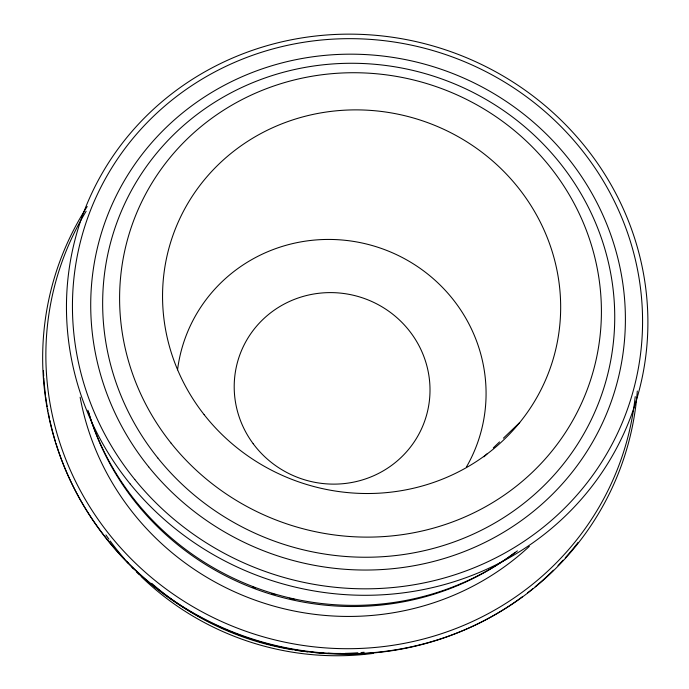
<?xml version="1.0" encoding="UTF-8"?>
<svg xmlns="http://www.w3.org/2000/svg" width="689" height="689" viewBox="0 0 689 689"><rect width="100%" height="100%" fill="white"/><g stroke="black" fill="none" stroke-linecap="round" stroke-linejoin="round"><path stroke-width="1.03" d="M483.979 456.816L487.089 453.836M493.307 447.876L499.516 441.916M503.401 438.187L519.713 422.546M635.206 396.631A296.485 286.271 18.8 0 1 249.771 632.605A296.485 286.271 18.8 0 1 86.134 211.256M637.299 391.059A298.75 288.613 18.8 0 1 248.651 637.756A298.75 288.613 18.8 0 1 87.21 206.511M177.547 369.838A155.283 151.037 18.8 0 1 379.389 247.764A155.283 151.037 18.8 0 1 466.393 467.056M517.413 550.856A271.251 260.976 18.8 0 1 87.891 410.222M515.208 552.328A269.33 259.297 18.8 0 1 90.638 418.886M89.992 416.862A269.33 259.297 18.8 0 1 88.442 411.746M529.341 546.368A267.763 258.384 18.8 0 1 261.467 602.332A267.763 258.384 18.8 0 1 80.131 397.208M578.088 542.424A297.734 287.718 18.8 0 1 565.256 557.797M563.111 560.166A297.734 287.718 18.8 0 1 557.987 565.609M553.474 570.173A297.734 287.718 18.8 0 1 535.172 586.761M532.683 588.802A297.734 287.718 18.8 0 1 527.653 592.79M522.546 596.657A297.734 287.718 18.8 0 1 55.955 443.328M55.327 441.279A297.734 287.718 18.8 0 1 49.901 420.454M49.444 418.352A297.734 287.718 18.8 0 1 48.368 413.073M47.972 410.954A297.734 287.718 18.8 0 1 47.584 408.835M47.214 406.717A297.734 287.718 18.8 0 1 45.758 397.174M45.483 395.055A297.734 287.718 18.8 0 1 43.838 378.132M43.708 376.03A297.734 287.718 18.8 0 1 43.441 370.785M364.145 652.268A275.522 267.418 18.8 0 1 361.01 652.543M357.858 652.784A275.522 267.418 18.8 0 1 345.137 653.387M340.874 653.456A275.522 267.418 18.8 0 1 328.033 653.284M323.744 653.103A275.522 267.418 18.8 0 1 311.979 652.25M307.725 651.82A275.522 267.418 18.8 0 1 295.03 650.149M292.937 649.813A275.522 267.418 18.8 0 1 151.692 583.316M373.498 653.361A274.567 266.669 18.8 0 1 141.038 576.435M139.505 574.936A274.567 266.669 18.8 0 1 136.474 571.904M133.485 568.821A274.567 266.669 18.8 0 1 132.012 567.262M128.369 563.309A274.567 266.669 18.8 0 1 126.94 561.716M124.106 558.486A274.567 266.669 18.8 0 1 110.18 540.943M108.94 539.229A274.567 266.669 18.8 0 1 105.908 534.914M294.694 599.43A257.006 247.971 18.8 0 1 289.483 598.285M274.937 594.521A257.006 247.971 18.8 0 1 271.845 593.599M255.524 588.079A257.006 247.971 18.8 0 1 252.518 586.933M253.173 443.699A98.182 95.478 18.8 0 0 421.737 428.377A98.182 95.478 18.8 0 0 321.401 293.014A98.182 95.478 18.8 0 0 253.173 443.699M204.133 414.657A199.991 190.853 18.8 0 0 545.8 379.475A199.991 190.853 18.8 0 0 334.888 110.955A199.991 190.853 18.8 0 0 204.133 414.657M171.113 443.191A242.02 231.03 18.8 0 0 584.134 397.346A242.02 231.03 18.8 0 0 326.276 74.24A242.02 231.03 18.8 0 0 171.113 443.191M157.815 457.97A257.204 245.775 18.8 0 0 596.622 407.828A257.204 245.775 18.8 0 0 321.642 64.973A257.204 245.775 18.8 0 0 157.815 457.97M148.669 466.841A268.546 256.678 18.8 0 0 606.69 413.469A268.546 256.678 18.8 0 0 318.826 56.016A268.546 256.678 18.8 0 0 148.669 466.841M134.82 479.518A286.348 273.748 18.8 0 0 622.977 420.962A286.348 273.748 18.8 0 0 314.718 40.746A286.348 273.748 18.8 0 0 134.82 479.518M130.264 484.057A292.024 279.217 18.8 0 0 628.024 423.787A292.024 279.217 18.8 0 0 313.237 36.31A292.024 279.217 18.8 0 0 130.264 484.057"/></g></svg>
